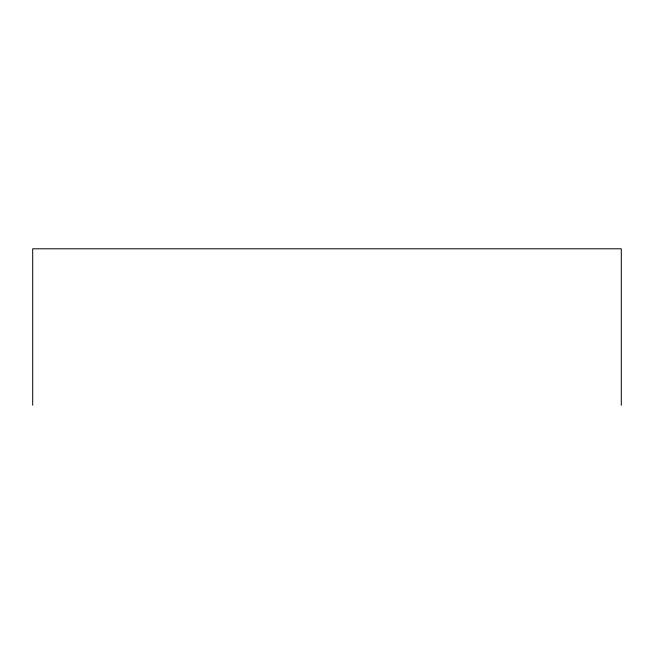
<?xml version="1.0" encoding="UTF-8"?>
<svg xmlns="http://www.w3.org/2000/svg" width="654" height="654" viewBox="0 0 654 654"><rect width="100%" height="100%" fill="white"/><g stroke="black" fill="none" stroke-linecap="round" stroke-linejoin="round"><path stroke-width="0.98" d="M621.3 405.202L621.3 248.798L32.7 248.798L32.7 405.202"/></g></svg>
